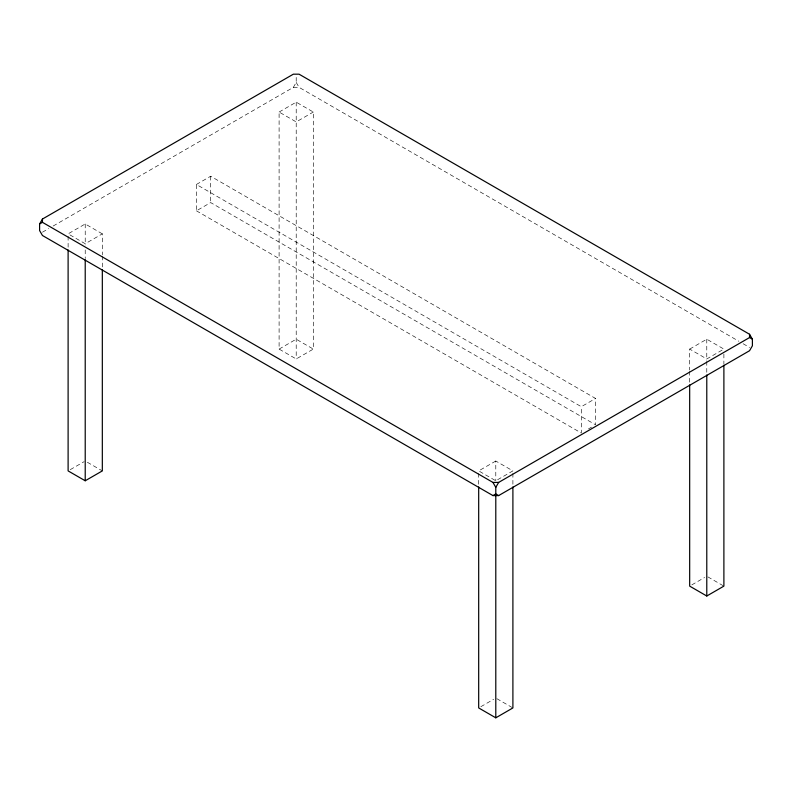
<?xml version="1.0" encoding="UTF-8"?>
<svg xmlns="http://www.w3.org/2000/svg" width="792" height="792" viewBox="0 0 792 792"><rect width="100%" height="100%" fill="white"/><g stroke="black" fill="none" stroke-linecap="round" stroke-linejoin="round"><path stroke-width="0.59" stroke-dasharray="3.96 2.97" d="M53.123 226.047L293.357 87.348L296.208 82.408L296.208 75.824M42.451 232.204L48.857 228.512M102.326 233.858L85.219 223.978L68.112 233.858L85.219 243.728L102.326 233.858L102.326 254.846M279.101 112.038L296.208 102.168L313.315 112.038L313.315 349.084L296.208 358.964L279.101 349.084L279.101 112.038L296.208 121.919L313.315 112.038M196.416 184.467L210.672 176.24L595.584 398.465L595.584 424.809L210.672 202.584L196.416 210.811L196.416 184.467L581.328 406.702L595.584 398.465M70.25 469.666L84.15 461.637M279.101 349.084L296.208 339.214L313.315 349.084M495.792 461.023L478.685 470.893L495.792 480.774L512.899 470.893L495.792 461.023L495.792 480.774M689.674 349.084L706.781 339.204L723.888 349.084L706.781 358.964L689.674 349.084L689.674 370.072M588.456 428.918L591.515 427.155M480.823 706.712L493.654 699.296M691.812 584.892L704.642 577.487M293.357 87.348L299.059 87.348L738.847 341.263M743.124 343.728L749.549 347.44M196.416 210.811L581.328 433.036L581.328 406.702M707.85 576.873L723.888 586.129M87.358 462.261L102.326 470.903M496.861 698.683L512.899 707.939M296.208 82.408L299.059 87.348M723.888 354.024L723.888 363.894M706.781 339.204L706.781 360.192M706.781 361.429L706.781 373.774M689.674 371.309L689.674 383.655M512.899 473.368L512.899 485.714M478.685 473.368L478.685 485.714M296.208 102.168L296.208 358.964M210.672 176.24L210.672 202.584M102.326 256.073L102.326 268.429M85.219 223.978L85.219 244.966M85.219 249.906L85.219 258.548M68.112 236.323L68.112 247.441"/><path stroke-width="1.19" d="M39.6 223.978L42.451 219.037L293.357 74.181L299.059 74.181L749.549 334.264L752.4 339.204L752.4 345.787L749.549 350.727L498.643 495.584L492.941 495.584L42.451 235.501L39.6 230.561L39.6 223.978L42.451 222.334L42.451 219.037M492.941 495.584L495.792 493.941L495.792 487.357L498.643 482.417L749.549 337.56L752.4 339.204M68.112 249.906L68.112 470.903L85.219 480.774L102.326 470.903L102.326 269.656M478.685 486.951L478.685 707.939L495.792 717.819L512.899 707.939L512.899 486.951M689.674 384.892L689.674 586.129L706.781 596.01L723.888 586.129L723.888 365.132M42.451 222.334L492.941 482.417L498.643 482.417M495.792 493.941L498.643 495.584M492.941 482.417L495.792 487.357M749.549 334.264L749.549 337.56M706.781 375.012L706.781 596.01M495.792 495.594L495.792 717.819M85.219 259.786L85.219 480.774"/></g></svg>
